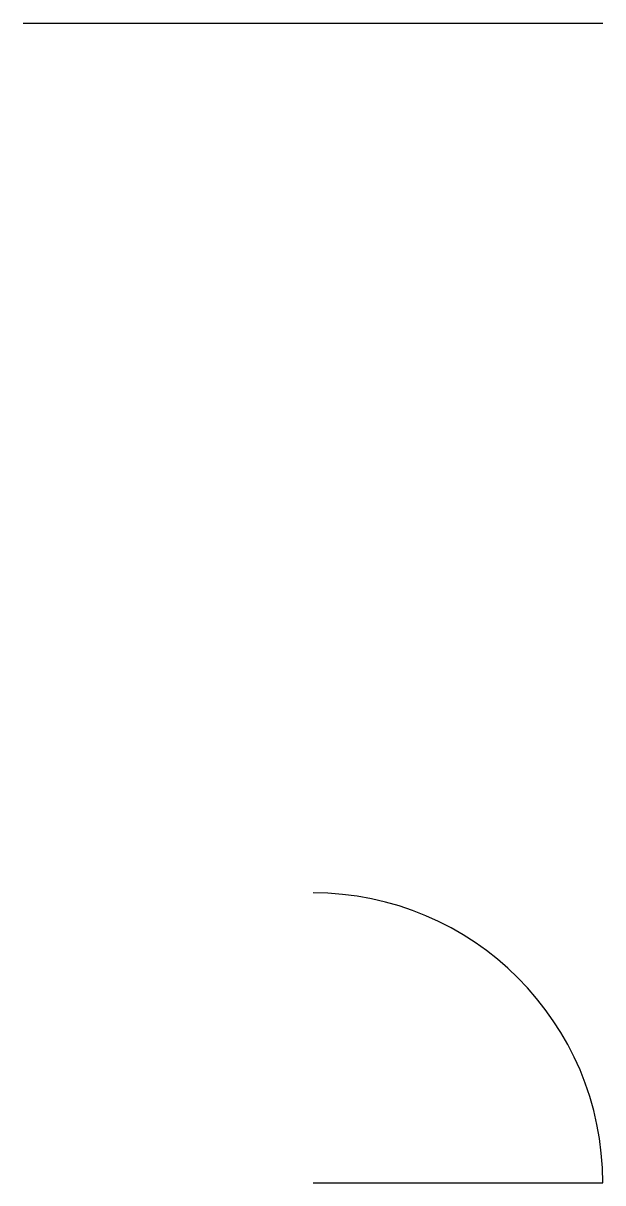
# Model space of a CAD drawing. Header units: metres. Extents: x 1 to 3, y 0 to 4.
import ezdxf

# ---------------------------------------------------------------- set-up
doc = ezdxf.new("R2010")
doc.units = ezdxf.units.M

msp = doc.modelspace()

# ---------------------------------------------------------------- linework, layer by layer
for p, q in [((1, 4), (3, 4)), ((2, 0), (3, 0))]:
    msp.add_line(p, q)
msp.add_arc((2, 0), 1, 0, 90)

doc.saveas('drawing.dxf')
